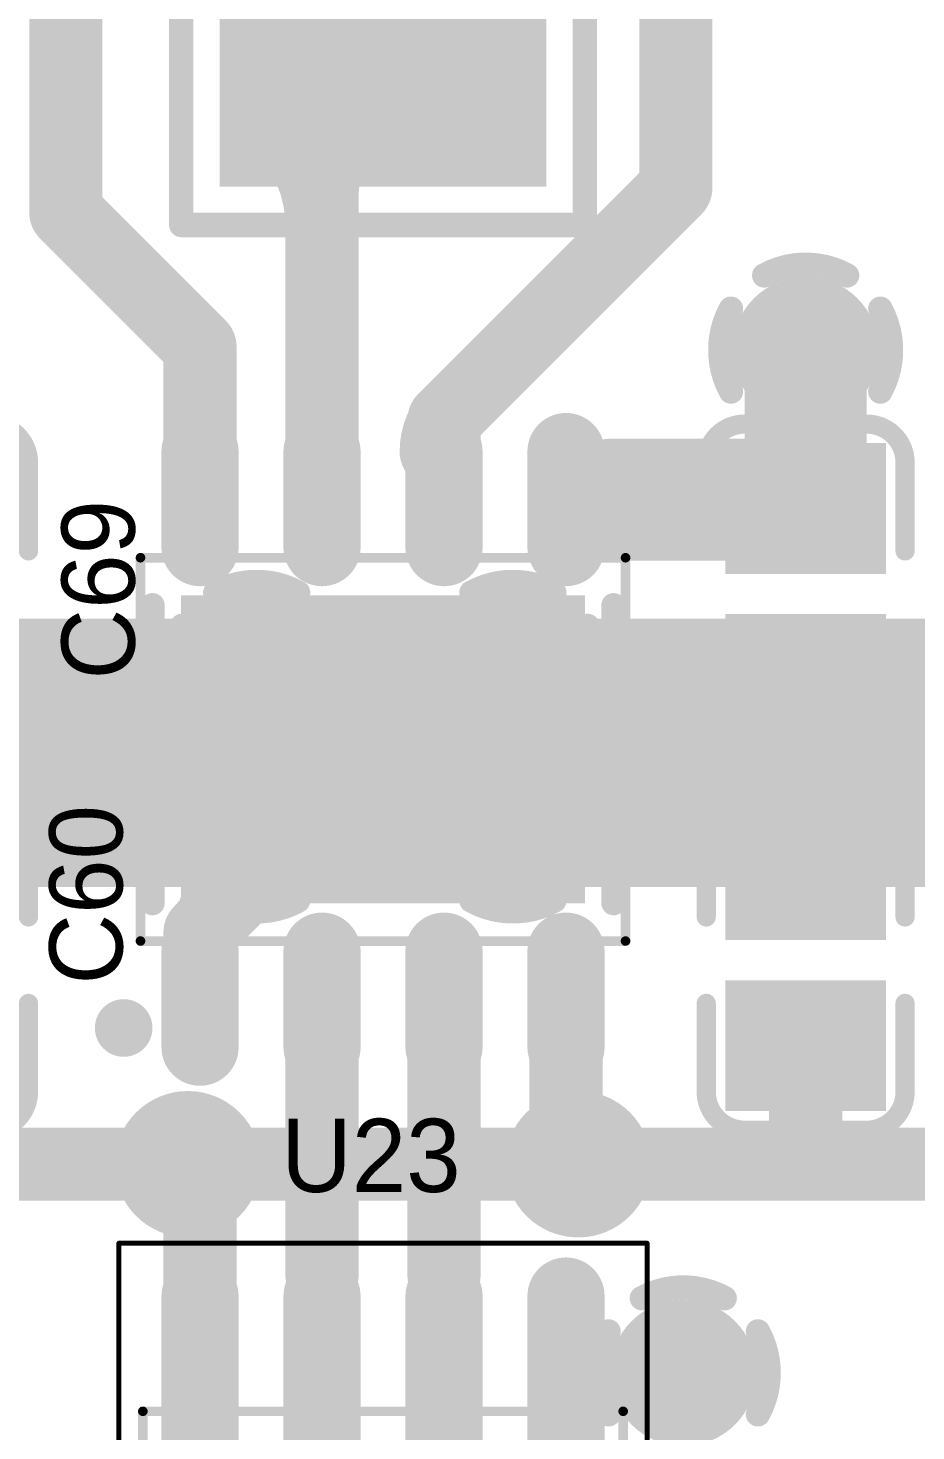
# Model space of a CAD drawing. Header units: millimetres. Extents: x 3.32 to 12.49, y 5.66 to 10.73.
# Drawn here: x 10.698 to 11.062, y 8.681 to 9.256 of the extents above; entities that cross this region are included whole.
import ezdxf

# ---------------------------------------------------------------- set-up
doc = ezdxf.new("R2010")
doc.units = ezdxf.units.MM
doc.header["$MEASUREMENT"] = 0
for name, color, linetype in [('BottomLayer', 5, 'Continuous'), ('InternalPlane1', 76, 'Continuous'), ('InternalPlane2', 16, 'Continuous'), ('Mechanical13', 56, 'Continuous'), ('Mechanical15', 56, 'Continuous'), ('MultiLayer', 9, 'Continuous'), ('TopLayer', 1, 'Continuous'), ('TopOverlay', 2, 'Continuous'), ('TopPaste', 8, 'Continuous'), ('TopSolder', 216, 'Continuous'), ('ViaHoleLayer', 16, 'Continuous')]:
    doc.layers.add(name, color=color, linetype=linetype)

# ---------------------------------------------------------------- blocks, each defined once
blk = doc.blocks.new('0805_C_274')
at = {"layer": 'TopLayer'}
for points in [[(-0.05787, -0.02894), (-0.0122, -0.02894), (-0.05787, 0.02894), (-0.0122, 0.02894)], [(0.0122, -0.02894), (0.05787, -0.02894), (0.0122, 0.02894), (0.05787, 0.02894)]]:
    blk.add_solid(points, dxfattribs=at)
at = {"layer": 'TopOverlay', "const_width": 0.00787}
for points in [[(-0.06969, 0.025, -0.414214), (-0.05394, 0.04075)], [(0.05394, 0.04075, -0.414213), (0.06969, 0.025)], [(-0.05394, -0.04075, -0.414213), (-0.06969, -0.025)], [(0.06968, -0.025, -0.414214), (0.05394, -0.04075)]]:
    blk.add_lwpolyline(points, format="xyb", dxfattribs=at)
for points in [[(-0.01772, 0.04075), (-0.05394, 0.04075)], [(0.05394, 0.04075), (0.01772, 0.04075)], [(-0.06969, -0.025), (-0.06969, 0.025)], [(0.06968, -0.025), (0.06968, 0.025)], [(-0.01772, -0.04075), (-0.05394, -0.04075)], [(0.05394, -0.04075), (0.01772, -0.04075)]]:
    blk.add_lwpolyline(points, dxfattribs=at)
at = {"layer": 'TopOverlay', "const_width": 0.00394}
for points in [[(-0.05591, 0.04075, 1), (-0.05197, 0.04075, 1)], [(-0.05591, 0.04075, 1), (-0.05197, 0.04075, 1)], [(-0.01969, 0.04075, 1), (-0.01575, 0.04075, 1)], [(0.01575, 0.04075, 1), (0.01969, 0.04075, 1)], [(0.05197, 0.04075, 1), (0.05591, 0.04075, 1)], [(0.05197, 0.04075, 1), (0.05591, 0.04075, 1)], [(-0.07165, 0.025, 1), (-0.06772, 0.025, 1)], [(-0.07165, 0.025, 1), (-0.06772, 0.025, 1)], [(0.06772, 0.025, 1), (0.07165, 0.025, 1)], [(0.06772, 0.025, 1), (0.07165, 0.025, 1)], [(-0.07165, -0.025, 1), (-0.06772, -0.025, 1)], [(-0.07165, -0.025, 1), (-0.06772, -0.025, 1)], [(0.06772, -0.025, 1), (0.07165, -0.025, 1)], [(0.06772, -0.025, 1), (0.07165, -0.025, 1)], [(-0.05591, -0.04075, 1), (-0.05197, -0.04075, 1)], [(-0.05591, -0.04075, 1), (-0.05197, -0.04075, 1)], [(-0.01969, -0.04075, 1), (-0.01575, -0.04075, 1)], [(0.01575, -0.04075, 1), (0.01969, -0.04075, 1)], [(0.05197, -0.04075, 1), (0.05591, -0.04075, 1)], [(0.05197, -0.04075, 1), (0.05591, -0.04075, 1)]]:
    blk.add_lwpolyline(points, format="xyb", close=True, dxfattribs=at)
at = {"layer": 'TopPaste'}
for points in [[(-0.05787, -0.02894), (-0.0122, -0.02894), (-0.05787, 0.02894), (-0.0122, 0.02894)], [(0.0122, -0.02894), (0.05787, -0.02894), (0.0122, 0.02894), (0.05787, 0.02894)]]:
    blk.add_solid(points, dxfattribs=at)
at = {"layer": 'TopSolder'}
for points in [[(-0.06187, -0.03294), (-0.0082, -0.03294), (-0.06187, 0.03294), (-0.0082, 0.03294)], [(0.0082, -0.03294), (0.06187, -0.03294), (0.0082, 0.03294), (0.06187, 0.03294)]]:
    blk.add_solid(points, dxfattribs=at)
blk = doc.blocks.new('0805_C_275')
at = {"layer": 'TopLayer'}
for points in [[(-0.05787, -0.02894), (-0.0122, -0.02894), (-0.05787, 0.02894), (-0.0122, 0.02894)], [(0.0122, -0.02894), (0.05787, -0.02894), (0.0122, 0.02894), (0.05787, 0.02894)]]:
    blk.add_solid(points, dxfattribs=at)
at = {"layer": 'TopOverlay', "const_width": 0.00787}
for points in [[(-0.06969, 0.025, -0.414214), (-0.05394, 0.04075)], [(0.05394, 0.04075, -0.414213), (0.06969, 0.025)], [(-0.05394, -0.04075, -0.414213), (-0.06969, -0.025)], [(0.06968, -0.025, -0.414214), (0.05394, -0.04075)]]:
    blk.add_lwpolyline(points, format="xyb", dxfattribs=at)
for points in [[(-0.01772, 0.04075), (-0.05394, 0.04075)], [(0.05394, 0.04075), (0.01772, 0.04075)], [(-0.06969, -0.025), (-0.06969, 0.025)], [(0.06968, -0.025), (0.06968, 0.025)], [(-0.01772, -0.04075), (-0.05394, -0.04075)], [(0.05394, -0.04075), (0.01772, -0.04075)]]:
    blk.add_lwpolyline(points, dxfattribs=at)
at = {"layer": 'TopOverlay', "const_width": 0.00394}
for points in [[(-0.05591, 0.04075, 1), (-0.05197, 0.04075, 1)], [(-0.05591, 0.04075, 1), (-0.05197, 0.04075, 1)], [(-0.01969, 0.04075, 1), (-0.01575, 0.04075, 1)], [(0.01575, 0.04075, 1), (0.01969, 0.04075, 1)], [(0.05197, 0.04075, 1), (0.05591, 0.04075, 1)], [(0.05197, 0.04075, 1), (0.05591, 0.04075, 1)], [(-0.07165, 0.025, 1), (-0.06772, 0.025, 1)], [(-0.07165, 0.025, 1), (-0.06772, 0.025, 1)], [(0.06772, 0.025, 1), (0.07165, 0.025, 1)], [(0.06772, 0.025, 1), (0.07165, 0.025, 1)], [(-0.07165, -0.025, 1), (-0.06772, -0.025, 1)], [(-0.07165, -0.025, 1), (-0.06772, -0.025, 1)], [(0.06772, -0.025, 1), (0.07165, -0.025, 1)], [(0.06772, -0.025, 1), (0.07165, -0.025, 1)], [(-0.05591, -0.04075, 1), (-0.05197, -0.04075, 1)], [(-0.05591, -0.04075, 1), (-0.05197, -0.04075, 1)], [(-0.01969, -0.04075, 1), (-0.01575, -0.04075, 1)], [(0.01575, -0.04075, 1), (0.01969, -0.04075, 1)], [(0.05197, -0.04075, 1), (0.05591, -0.04075, 1)], [(0.05197, -0.04075, 1), (0.05591, -0.04075, 1)]]:
    blk.add_lwpolyline(points, format="xyb", close=True, dxfattribs=at)
at = {"layer": 'TopPaste'}
for points in [[(-0.05787, -0.02894), (-0.0122, -0.02894), (-0.05787, 0.02894), (-0.0122, 0.02894)], [(0.0122, -0.02894), (0.05787, -0.02894), (0.0122, 0.02894), (0.05787, 0.02894)]]:
    blk.add_solid(points, dxfattribs=at)
at = {"layer": 'TopSolder'}
for points in [[(-0.06187, -0.03294), (-0.0082, -0.03294), (-0.06187, 0.03294), (-0.0082, 0.03294)], [(0.0082, -0.03294), (0.06187, -0.03294), (0.0082, 0.03294), (0.06187, 0.03294)]]:
    blk.add_solid(points, dxfattribs=at)
blk = doc.blocks.new('0805_C_283')
at = {"layer": 'TopLayer'}
for points in [[(-0.05787, -0.02894), (-0.0122, -0.02894), (-0.05787, 0.02894), (-0.0122, 0.02894)], [(0.0122, -0.02894), (0.05787, -0.02894), (0.0122, 0.02894), (0.05787, 0.02894)]]:
    blk.add_solid(points, dxfattribs=at)
at = {"layer": 'TopOverlay', "const_width": 0.00787}
for points in [[(-0.06969, 0.025, -0.414214), (-0.05394, 0.04075)], [(0.05394, 0.04075, -0.414213), (0.06969, 0.025)], [(-0.05394, -0.04075, -0.414213), (-0.06969, -0.025)], [(0.06968, -0.025, -0.414214), (0.05394, -0.04075)]]:
    blk.add_lwpolyline(points, format="xyb", dxfattribs=at)
for points in [[(-0.05394, 0.04075), (-0.01772, 0.04075)], [(0.01772, 0.04075), (0.05394, 0.04075)], [(-0.06969, 0.025), (-0.06969, -0.025)], [(0.06968, 0.025), (0.06968, -0.025)], [(-0.05394, -0.04075), (-0.01772, -0.04075)], [(0.01772, -0.04075), (0.05394, -0.04075)]]:
    blk.add_lwpolyline(points, dxfattribs=at)
at = {"layer": 'TopOverlay', "const_width": 0.00394}
for points in [[(-0.05591, 0.04075, 1), (-0.05197, 0.04075, 1)], [(-0.05591, 0.04075, 1), (-0.05197, 0.04075, 1)], [(-0.01969, 0.04075, 1), (-0.01575, 0.04075, 1)], [(0.01575, 0.04075, 1), (0.01969, 0.04075, 1)], [(0.05197, 0.04075, 1), (0.05591, 0.04075, 1)], [(0.05197, 0.04075, 1), (0.05591, 0.04075, 1)], [(-0.07165, 0.025, 1), (-0.06772, 0.025, 1)], [(-0.07165, 0.025, 1), (-0.06772, 0.025, 1)], [(0.06772, 0.025, 1), (0.07165, 0.025, 1)], [(0.06772, 0.025, 1), (0.07165, 0.025, 1)], [(-0.07165, -0.025, 1), (-0.06772, -0.025, 1)], [(-0.07165, -0.025, 1), (-0.06772, -0.025, 1)], [(0.06772, -0.025, 1), (0.07165, -0.025, 1)], [(0.06772, -0.025, 1), (0.07165, -0.025, 1)], [(-0.05591, -0.04075, 1), (-0.05197, -0.04075, 1)], [(-0.05591, -0.04075, 1), (-0.05197, -0.04075, 1)], [(-0.01969, -0.04075, 1), (-0.01575, -0.04075, 1)], [(0.01575, -0.04075, 1), (0.01969, -0.04075, 1)], [(0.05197, -0.04075, 1), (0.05591, -0.04075, 1)], [(0.05197, -0.04075, 1), (0.05591, -0.04075, 1)]]:
    blk.add_lwpolyline(points, format="xyb", close=True, dxfattribs=at)
at = {"layer": 'TopPaste'}
for points in [[(-0.05787, -0.02894), (-0.0122, -0.02894), (-0.05787, 0.02894), (-0.0122, 0.02894)], [(0.0122, -0.02894), (0.05787, -0.02894), (0.0122, 0.02894), (0.05787, 0.02894)]]:
    blk.add_solid(points, dxfattribs=at)
at = {"layer": 'TopSolder'}
for points in [[(-0.06187, -0.03294), (-0.0082, -0.03294), (-0.06187, 0.03294), (-0.0082, 0.03294)], [(0.0082, -0.03294), (0.06187, -0.03294), (0.0082, 0.03294), (0.06187, 0.03294)]]:
    blk.add_solid(points, dxfattribs=at)
blk = doc.blocks.new('0805_C_284')
at = {"layer": 'TopLayer'}
for points in [[(-0.05787, -0.02894), (-0.0122, -0.02894), (-0.05787, 0.02894), (-0.0122, 0.02894)], [(0.0122, -0.02894), (0.05787, -0.02894), (0.0122, 0.02894), (0.05787, 0.02894)]]:
    blk.add_solid(points, dxfattribs=at)
at = {"layer": 'TopOverlay', "const_width": 0.00787}
for points in [[(-0.06969, 0.025, -0.414214), (-0.05394, 0.04075)], [(0.05394, 0.04075, -0.414213), (0.06969, 0.025)], [(-0.05394, -0.04075, -0.414213), (-0.06969, -0.025)], [(0.06968, -0.025, -0.414214), (0.05394, -0.04075)]]:
    blk.add_lwpolyline(points, format="xyb", dxfattribs=at)
for points in [[(-0.05394, 0.04075), (-0.01772, 0.04075)], [(0.01772, 0.04075), (0.05394, 0.04075)], [(-0.06969, 0.025), (-0.06969, -0.025)], [(0.06968, 0.025), (0.06968, -0.025)], [(-0.05394, -0.04075), (-0.01772, -0.04075)], [(0.01772, -0.04075), (0.05394, -0.04075)]]:
    blk.add_lwpolyline(points, dxfattribs=at)
at = {"layer": 'TopOverlay', "const_width": 0.00394}
for points in [[(-0.05591, 0.04075, 1), (-0.05197, 0.04075, 1)], [(-0.05591, 0.04075, 1), (-0.05197, 0.04075, 1)], [(-0.01969, 0.04075, 1), (-0.01575, 0.04075, 1)], [(0.01575, 0.04075, 1), (0.01969, 0.04075, 1)], [(0.05197, 0.04075, 1), (0.05591, 0.04075, 1)], [(0.05197, 0.04075, 1), (0.05591, 0.04075, 1)], [(-0.07165, 0.025, 1), (-0.06772, 0.025, 1)], [(-0.07165, 0.025, 1), (-0.06772, 0.025, 1)], [(0.06772, 0.025, 1), (0.07165, 0.025, 1)], [(0.06772, 0.025, 1), (0.07165, 0.025, 1)], [(-0.07165, -0.025, 1), (-0.06772, -0.025, 1)], [(-0.07165, -0.025, 1), (-0.06772, -0.025, 1)], [(0.06772, -0.025, 1), (0.07165, -0.025, 1)], [(0.06772, -0.025, 1), (0.07165, -0.025, 1)], [(-0.05591, -0.04075, 1), (-0.05197, -0.04075, 1)], [(-0.05591, -0.04075, 1), (-0.05197, -0.04075, 1)], [(-0.01969, -0.04075, 1), (-0.01575, -0.04075, 1)], [(0.01575, -0.04075, 1), (0.01969, -0.04075, 1)], [(0.05197, -0.04075, 1), (0.05591, -0.04075, 1)], [(0.05197, -0.04075, 1), (0.05591, -0.04075, 1)]]:
    blk.add_lwpolyline(points, format="xyb", close=True, dxfattribs=at)
at = {"layer": 'TopPaste'}
for points in [[(-0.05787, -0.02894), (-0.0122, -0.02894), (-0.05787, 0.02894), (-0.0122, 0.02894)], [(0.0122, -0.02894), (0.05787, -0.02894), (0.0122, 0.02894), (0.05787, 0.02894)]]:
    blk.add_solid(points, dxfattribs=at)
at = {"layer": 'TopSolder'}
for points in [[(-0.06187, -0.03294), (-0.0082, -0.03294), (-0.06187, 0.03294), (-0.0082, 0.03294)], [(0.0082, -0.03294), (0.06187, -0.03294), (0.0082, 0.03294), (0.06187, 0.03294)]]:
    blk.add_solid(points, dxfattribs=at)
blk = doc.blocks.new('R2512_348')
at = {"layer": 'TopLayer'}
for points in [[(-0.035433, -0.062992), (0.035433, -0.062992), (-0.035433, 0.062992), (0.035433, 0.062992)], [(0.212598, -0.062992), (0.283464, -0.062992), (0.212598, 0.062992), (0.283464, 0.062992)]]:
    blk.add_solid(points, dxfattribs=at)
at = {"layer": 'TopOverlay', "const_width": 0.01}
for points in [[(-0.055118, 0.082677), (-0.055118, -0.082677)], [(-0.055118, 0.082677), (0.029528, 0.082677)], [(0.216535, 0.082677), (0.30315, 0.082677)], [(0.30315, 0.082677), (0.30315, -0.082677)], [(-0.055118, -0.082677), (0.029528, -0.082677)], [(0.218504, -0.082677), (0.30315, -0.082677)]]:
    blk.add_lwpolyline(points, dxfattribs=at)
at = {"layer": 'TopOverlay', "const_width": 0.005}
for points in [[(-0.057618, 0.082677, 1), (-0.052618, 0.082677, 1)], [(-0.057618, 0.082677, 1), (-0.052618, 0.082677, 1)], [(0.027028, 0.082677, 1), (0.032028, 0.082677, 1)], [(0.214035, 0.082677, 1), (0.219035, 0.082677, 1)], [(0.30065, 0.082677, 1), (0.30565, 0.082677, 1)], [(0.30065, 0.082677, 1), (0.30565, 0.082677, 1)], [(-0.057618, -0.082677, 1), (-0.052618, -0.082677, 1)], [(-0.057618, -0.082677, 1), (-0.052618, -0.082677, 1)], [(0.027028, -0.082677, 1), (0.032028, -0.082677, 1)], [(0.216004, -0.082677, 1), (0.221004, -0.082677, 1)], [(0.30065, -0.082677, 1), (0.30565, -0.082677, 1)], [(0.30065, -0.082677, 1), (0.30565, -0.082677, 1)]]:
    blk.add_lwpolyline(points, format="xyb", close=True, dxfattribs=at)
at = {"layer": 'TopPaste'}
for points in [[(-0.035433, -0.062992), (0.035433, -0.062992), (-0.035433, 0.062992), (0.035433, 0.062992)], [(0.212598, -0.062992), (0.283464, -0.062992), (0.212598, 0.062992), (0.283464, 0.062992)]]:
    blk.add_solid(points, dxfattribs=at)
at = {"layer": 'TopSolder'}
for points in [[(-0.039433, -0.066992), (0.039433, -0.066992), (-0.039433, 0.066992), (0.039433, 0.066992)], [(0.208598, -0.066992), (0.287464, -0.066992), (0.208598, 0.066992), (0.287464, 0.066992)]]:
    blk.add_solid(points, dxfattribs=at)
blk = doc.blocks.new('LC_SOIC_8_EP_150____363')
at = {"layer": 'Mechanical13', "const_width": 0.00394}
for points in [[(-0.09941, 0.07854), (0.09941, 0.07854)], [(-0.09941, -0.07854), (-0.09941, 0.07854)], [(0.09941, -0.07854), (0.09941, 0.07854)], [(-0.09941, -0.07854), (0.09941, -0.07854)]]:
    blk.add_lwpolyline(points, dxfattribs=at)
at = {"layer": 'Mechanical13', "const_width": 0.00197}
for points in [[(-0.10039, 0.07854, 1), (-0.09843, 0.07854, 1)], [(-0.10039, 0.07854, 1), (-0.09843, 0.07854, 1)], [(0.09843, 0.07854, 1), (0.10039, 0.07854, 1)], [(0.09843, 0.07854, 1), (0.10039, 0.07854, 1)], [(-0.10039, -0.07854, 1), (-0.09843, -0.07854, 1)], [(-0.10039, -0.07854, 1), (-0.09843, -0.07854, 1)], [(0.09843, -0.07854, 1), (0.10039, -0.07854, 1)], [(0.09843, -0.07854, 1), (0.10039, -0.07854, 1)]]:
    blk.add_lwpolyline(points, format="xyb", close=True, dxfattribs=at)
at = {"layer": 'TopLayer', "const_width": 0.02362}
for points in [[(-0.075, 0.08268), (-0.075, 0.12205)], [(-0.025, 0.08268), (-0.025, 0.12205)], [(0.025, 0.08268), (0.025, 0.12205)], [(0.075, 0.08268), (0.075, 0.12205)], [(-0.075, -0.12205), (-0.075, -0.08268)], [(-0.025, -0.12205), (-0.025, -0.08268)], [(0.025, -0.12205), (0.025, -0.08268)], [(0.075, -0.12205), (0.075, -0.08268)]]:
    blk.add_lwpolyline(points, dxfattribs=at)
at = {"layer": 'TopLayer', "const_width": 0.01181}
for points in [[(-0.08091, 0.12205, 1), (-0.06909, 0.12205, 1)], [(-0.03091, 0.12205, 1), (-0.01909, 0.12205, 1)], [(0.01909, 0.12205, 1), (0.03091, 0.12205, 1)], [(0.06909, 0.12205, 1), (0.08091, 0.12205, 1)], [(-0.08091, 0.08268, 1), (-0.06909, 0.08268, 1)], [(-0.03091, 0.08268, 1), (-0.01909, 0.08268, 1)], [(0.01909, 0.08268, 1), (0.03091, 0.08268, 1)], [(0.06909, 0.08268, 1), (0.08091, 0.08268, 1)], [(-0.08091, -0.08268, 1), (-0.06909, -0.08268, 1)], [(-0.03091, -0.08268, 1), (-0.01909, -0.08268, 1)], [(0.01909, -0.08268, 1), (0.03091, -0.08268, 1)], [(0.06909, -0.08268, 1), (0.08091, -0.08268, 1)], [(-0.08091, -0.12205, 1), (-0.06909, -0.12205, 1)], [(-0.03091, -0.12205, 1), (-0.01909, -0.12205, 1)], [(0.01909, -0.12205, 1), (0.03091, -0.12205, 1)], [(0.06909, -0.12205, 1), (0.08091, -0.12205, 1)]]:
    blk.add_lwpolyline(points, format="xyb", close=True, dxfattribs=at)
at = {"layer": 'TopLayer'}
blk.add_solid([(0.07874, 0.05906), (-0.07874, 0.05906), (0.07874, -0.05906), (-0.07874, -0.05906)], dxfattribs=at)
at = {"layer": 'TopOverlay', "const_width": 0.01}
for points in [[(-0.09449, -0.06299), (-0.09449, 0.05906)], [(0.09449, -0.06299), (0.09449, 0.05906)]]:
    blk.add_lwpolyline(points, dxfattribs=at)
at = {"layer": 'TopOverlay'}
for points, const_width in [([(-0.09699, 0.05906, 1), (-0.09199, 0.05906, 1)], 0.005), ([(0.09199, 0.05906, 1), (0.09699, 0.05906, 1)], 0.005), ([(-0.09699, -0.06299, 1), (-0.09199, -0.06299, 1)], 0.005), ([(0.09199, -0.06299, 1), (0.09699, -0.06299, 1)], 0.005), ([(-0.10039, -0.11417, 1), (-0.1122, -0.11417, 1)], 0.01181), ([(-0.11516, -0.11417, 1), (-0.10925, -0.11417, 1)], 0.00591), ([(-0.10335, -0.11417, 1), (-0.09744, -0.11417, 1)], 0.00591)]:
    blk.add_lwpolyline(points, format="xyb", close=True, dxfattribs=dict(at, const_width=const_width))
at = {"layer": 'TopPaste', "const_width": 0.02362}
for points in [[(-0.075, 0.08268), (-0.075, 0.12205)], [(-0.025, 0.08268), (-0.025, 0.12205)], [(0.025, 0.08268), (0.025, 0.12205)], [(0.075, 0.08268), (0.075, 0.12205)], [(-0.075, -0.12205), (-0.075, -0.08268)], [(-0.025, -0.12205), (-0.025, -0.08268)], [(0.025, -0.12205), (0.025, -0.08268)], [(0.075, -0.12205), (0.075, -0.08268)]]:
    blk.add_lwpolyline(points, dxfattribs=at)
at = {"layer": 'TopPaste', "const_width": 0.01181}
for points in [[(-0.08091, 0.12205, 1), (-0.06909, 0.12205, 1)], [(-0.03091, 0.12205, 1), (-0.01909, 0.12205, 1)], [(0.01909, 0.12205, 1), (0.03091, 0.12205, 1)], [(0.06909, 0.12205, 1), (0.08091, 0.12205, 1)], [(-0.08091, 0.08268, 1), (-0.06909, 0.08268, 1)], [(-0.03091, 0.08268, 1), (-0.01909, 0.08268, 1)], [(0.01909, 0.08268, 1), (0.03091, 0.08268, 1)], [(0.06909, 0.08268, 1), (0.08091, 0.08268, 1)], [(-0.08091, -0.08268, 1), (-0.06909, -0.08268, 1)], [(-0.03091, -0.08268, 1), (-0.01909, -0.08268, 1)], [(0.01909, -0.08268, 1), (0.03091, -0.08268, 1)], [(0.06909, -0.08268, 1), (0.08091, -0.08268, 1)], [(-0.08091, -0.12205, 1), (-0.06909, -0.12205, 1)], [(-0.03091, -0.12205, 1), (-0.01909, -0.12205, 1)], [(0.01909, -0.12205, 1), (0.03091, -0.12205, 1)], [(0.06909, -0.12205, 1), (0.08091, -0.12205, 1)]]:
    blk.add_lwpolyline(points, format="xyb", close=True, dxfattribs=at)
at = {"layer": 'TopPaste'}
blk.add_solid([(0.07874, 0.05906), (-0.07874, 0.05906), (0.07874, -0.05906), (-0.07874, -0.05906)], dxfattribs=at)
at = {"layer": 'TopSolder', "const_width": 0.03162}
for points in [[(-0.075, 0.08268), (-0.075, 0.12205)], [(-0.025, 0.08268), (-0.025, 0.12205)], [(0.025, 0.08268), (0.025, 0.12205)], [(0.075, 0.08268), (0.075, 0.12205)], [(-0.075, -0.12205), (-0.075, -0.08268)], [(-0.025, -0.12205), (-0.025, -0.08268)], [(0.025, -0.12205), (0.025, -0.08268)], [(0.075, -0.12205), (0.075, -0.08268)]]:
    blk.add_lwpolyline(points, dxfattribs=at)
at = {"layer": 'TopSolder', "const_width": 0.01581}
for points in [[(-0.08291, 0.12205, 1), (-0.06709, 0.12205, 1)], [(-0.03291, 0.12205, 1), (-0.01709, 0.12205, 1)], [(0.01709, 0.12205, 1), (0.03291, 0.12205, 1)], [(0.06709, 0.12205, 1), (0.08291, 0.12205, 1)], [(-0.08291, 0.08268, 1), (-0.06709, 0.08268, 1)], [(-0.03291, 0.08268, 1), (-0.01709, 0.08268, 1)], [(0.01709, 0.08268, 1), (0.03291, 0.08268, 1)], [(0.06709, 0.08268, 1), (0.08291, 0.08268, 1)], [(-0.08291, -0.08268, 1), (-0.06709, -0.08268, 1)], [(-0.03291, -0.08268, 1), (-0.01709, -0.08268, 1)], [(0.01709, -0.08268, 1), (0.03291, -0.08268, 1)], [(0.06709, -0.08268, 1), (0.08291, -0.08268, 1)], [(-0.08291, -0.12205, 1), (-0.06709, -0.12205, 1)], [(-0.03291, -0.12205, 1), (-0.01709, -0.12205, 1)], [(0.01709, -0.12205, 1), (0.03291, -0.12205, 1)], [(0.06709, -0.12205, 1), (0.08291, -0.12205, 1)]]:
    blk.add_lwpolyline(points, format="xyb", close=True, dxfattribs=at)
at = {"layer": 'TopSolder'}
blk.add_solid([(0.08274, 0.06306), (-0.08274, 0.06306), (0.08274, -0.06305), (-0.08274, -0.06305)], dxfattribs=at)
blk = doc.blocks.new('ADI_R_8_N_364')
at = {"layer": 'Mechanical13', "const_width": 0.00394}
for points in [[(-0.07874, 0.09843), (0.07874, 0.09843)], [(-0.07874, 0.09843), (-0.07874, -0.09843)], [(0.07874, 0.09843), (0.07874, -0.09843)], [(-0.07874, -0.09843), (0.07874, -0.09843)]]:
    blk.add_lwpolyline(points, dxfattribs=at)
at = {"layer": 'Mechanical13'}
for points, const_width in [([(-0.07972, 0.09843, 1), (-0.07776, 0.09843, 1)], 0.00197), ([(-0.07972, 0.09843, 1), (-0.07776, 0.09843, 1)], 0.00197), ([(0.07776, 0.09843, 1), (0.07972, 0.09843, 1)], 0.00197), ([(0.07776, 0.09843, 1), (0.07972, 0.09843, 1)], 0.00197), ([(-0.02362, 0.06299, 1), (-0.06299, 0.06299, 1)], 0.00394), ([(-0.06398, 0.06299, 1), (-0.06201, 0.06299, 1)], 0.00197), ([(-0.02461, 0.06299, 1), (-0.02264, 0.06299, 1)], 0.00197), ([(-0.07972, -0.09843, 1), (-0.07776, -0.09843, 1)], 0.00197), ([(-0.07972, -0.09843, 1), (-0.07776, -0.09843, 1)], 0.00197), ([(0.07776, -0.09843, 1), (0.07972, -0.09843, 1)], 0.00197), ([(0.07776, -0.09843, 1), (0.07972, -0.09843, 1)], 0.00197)]:
    blk.add_lwpolyline(points, format="xyb", close=True, dxfattribs=dict(at, const_width=const_width))
at = {"layer": 'Mechanical15'}
for points, const_width in [([(-0.14764, 0.10827), (0.14764, 0.10827)], 0.00197), ([(-0.14764, 0.10827), (-0.14764, -0.10827)], 0.00197), ([(0.14764, 0.10827), (0.14764, -0.10827)], 0.00197), ([(0, 0.01969), (0, -0.01969)], 0.00394), ([(-0.01969, 0), (0.01969, 0)], 0.00394), ([(-0.14764, -0.10827), (0.14764, -0.10827)], 0.00197)]:
    blk.add_lwpolyline(points, dxfattribs=dict(at, const_width=const_width))
for points, const_width in [([(-0.14813, 0.10827, 1), (-0.14715, 0.10827, 1)], 0.000984), ([(-0.14813, 0.10827, 1), (-0.14715, 0.10827, 1)], 0.000984), ([(0.14715, 0.10827, 1), (0.14813, 0.10827, 1)], 0.000984), ([(0.14715, 0.10827, 1), (0.14813, 0.10827, 1)], 0.000984), ([(-0.00098, 0.01969, 1), (0.00098, 0.01969, 1)], 0.00197), ([(-0.02067, 0, 1), (-0.0187, 0, 1)], 0.00197), ([(0.0187, 0, 1), (0.02067, 0, 1)], 0.00197), ([(-0.00098, -0.01969, 1), (0.00098, -0.01969, 1)], 0.00197), ([(-0.14813, -0.10827, 1), (-0.14715, -0.10827, 1)], 0.000984), ([(-0.14813, -0.10827, 1), (-0.14715, -0.10827, 1)], 0.000984), ([(0.14715, -0.10827, 1), (0.14813, -0.10827, 1)], 0.000984), ([(0.14715, -0.10827, 1), (0.14813, -0.10827, 1)], 0.000984)]:
    blk.add_lwpolyline(points, format="xyb", close=True, dxfattribs=dict(at, const_width=const_width))
at = {"layer": 'TopLayer', "const_width": 0.02362}
for points in [[(-0.12598, 0.075), (-0.06299, 0.075)], [(0.06299, 0.075), (0.12598, 0.075)], [(-0.12598, 0.025), (-0.06299, 0.025)], [(0.06299, 0.025), (0.12598, 0.025)], [(-0.12598, -0.025), (-0.06299, -0.025)], [(0.06299, -0.025), (0.12598, -0.025)], [(-0.12598, -0.075), (-0.06299, -0.075)], [(0.06299, -0.075), (0.12598, -0.075)]]:
    blk.add_lwpolyline(points, dxfattribs=at)
at = {"layer": 'TopLayer', "const_width": 0.01181}
for points in [[(-0.13189, 0.075, 1), (-0.12008, 0.075, 1)], [(-0.0689, 0.075, 1), (-0.05709, 0.075, 1)], [(0.05709, 0.075, 1), (0.0689, 0.075, 1)], [(0.12008, 0.075, 1), (0.13189, 0.075, 1)], [(-0.13189, 0.025, 1), (-0.12008, 0.025, 1)], [(-0.0689, 0.025, 1), (-0.05709, 0.025, 1)], [(0.05709, 0.025, 1), (0.0689, 0.025, 1)], [(0.12008, 0.025, 1), (0.13189, 0.025, 1)], [(-0.13189, -0.025, 1), (-0.12008, -0.025, 1)], [(-0.0689, -0.025, 1), (-0.05709, -0.025, 1)], [(0.05709, -0.025, 1), (0.0689, -0.025, 1)], [(0.12008, -0.025, 1), (0.13189, -0.025, 1)], [(-0.13189, -0.075, 1), (-0.12008, -0.075, 1)], [(-0.0689, -0.075, 1), (-0.05709, -0.075, 1)], [(0.05709, -0.075, 1), (0.0689, -0.075, 1)], [(0.12008, -0.075, 1), (0.13189, -0.075, 1)]]:
    blk.add_lwpolyline(points, format="xyb", close=True, dxfattribs=at)
at = {"layer": 'TopOverlay'}
for points, const_width in [([(-0.08957, 0.10846, 1), (-0.09941, 0.10846, 1)], 0.00984), ([(-0.10187, 0.10846, 1), (-0.09695, 0.10846, 1)], 0.00492), ([(-0.09203, 0.10846, 1), (-0.08711, 0.10846, 1)], 0.00492), ([(-0.0374, 0.09843, 1), (-0.03346, 0.09843, 1)], 0.00394), ([(-0.0374, 0.09843, 1), (-0.03346, 0.09843, 1)], 0.00394), ([(0.03346, 0.09843, 1), (0.0374, 0.09843, 1)], 0.00394), ([(0.03346, 0.09843, 1), (0.0374, 0.09843, 1)], 0.00394), ([(-0.0374, -0.09843, 1), (-0.03346, -0.09843, 1)], 0.00394), ([(-0.0374, -0.09843, 1), (-0.03346, -0.09843, 1)], 0.00394), ([(0.03346, -0.09843, 1), (0.0374, -0.09843, 1)], 0.00394), ([(0.03346, -0.09843, 1), (0.0374, -0.09843, 1)], 0.00394)]:
    blk.add_lwpolyline(points, format="xyb", close=True, dxfattribs=dict(at, const_width=const_width))
at = {"layer": 'TopOverlay', "const_width": 0.00787}
for points in [[(-0.03543, 0.09843), (0.03543, 0.09843)], [(-0.03543, 0.09843), (-0.03543, -0.09843)], [(0.03543, 0.09843), (0.03543, -0.09843)], [(-0.03543, -0.09843), (0.03543, -0.09843)]]:
    blk.add_lwpolyline(points, dxfattribs=at)
at = {"layer": 'TopPaste', "const_width": 0.02362}
for points in [[(-0.12598, 0.075), (-0.06299, 0.075)], [(0.06299, 0.075), (0.12598, 0.075)], [(-0.12598, 0.025), (-0.06299, 0.025)], [(0.06299, 0.025), (0.12598, 0.025)], [(-0.12598, -0.025), (-0.06299, -0.025)], [(0.06299, -0.025), (0.12598, -0.025)], [(-0.12598, -0.075), (-0.06299, -0.075)], [(0.06299, -0.075), (0.12598, -0.075)]]:
    blk.add_lwpolyline(points, dxfattribs=at)
at = {"layer": 'TopPaste', "const_width": 0.01181}
for points in [[(-0.13189, 0.075, 1), (-0.12008, 0.075, 1)], [(-0.0689, 0.075, 1), (-0.05709, 0.075, 1)], [(0.05709, 0.075, 1), (0.0689, 0.075, 1)], [(0.12008, 0.075, 1), (0.13189, 0.075, 1)], [(-0.13189, 0.025, 1), (-0.12008, 0.025, 1)], [(-0.0689, 0.025, 1), (-0.05709, 0.025, 1)], [(0.05709, 0.025, 1), (0.0689, 0.025, 1)], [(0.12008, 0.025, 1), (0.13189, 0.025, 1)], [(-0.13189, -0.025, 1), (-0.12008, -0.025, 1)], [(-0.0689, -0.025, 1), (-0.05709, -0.025, 1)], [(0.05709, -0.025, 1), (0.0689, -0.025, 1)], [(0.12008, -0.025, 1), (0.13189, -0.025, 1)], [(-0.13189, -0.075, 1), (-0.12008, -0.075, 1)], [(-0.0689, -0.075, 1), (-0.05709, -0.075, 1)], [(0.05709, -0.075, 1), (0.0689, -0.075, 1)], [(0.12008, -0.075, 1), (0.13189, -0.075, 1)]]:
    blk.add_lwpolyline(points, format="xyb", close=True, dxfattribs=at)
at = {"layer": 'TopSolder', "const_width": 0.03162}
for points in [[(-0.12598, 0.075), (-0.06299, 0.075)], [(0.06299, 0.075), (0.12598, 0.075)], [(-0.12598, 0.025), (-0.06299, 0.025)], [(0.06299, 0.025), (0.12598, 0.025)], [(-0.12598, -0.025), (-0.06299, -0.025)], [(0.06299, -0.025), (0.12598, -0.025)], [(-0.12598, -0.075), (-0.06299, -0.075)], [(0.06299, -0.075), (0.12598, -0.075)]]:
    blk.add_lwpolyline(points, dxfattribs=at)
at = {"layer": 'TopSolder', "const_width": 0.01581}
for points in [[(-0.13389, 0.075, 1), (-0.11808, 0.075, 1)], [(-0.0709, 0.075, 1), (-0.05509, 0.075, 1)], [(0.05509, 0.075, 1), (0.0709, 0.075, 1)], [(0.11808, 0.075, 1), (0.13389, 0.075, 1)], [(-0.13389, 0.025, 1), (-0.11808, 0.025, 1)], [(-0.0709, 0.025, 1), (-0.05509, 0.025, 1)], [(0.05509, 0.025, 1), (0.0709, 0.025, 1)], [(0.11808, 0.025, 1), (0.13389, 0.025, 1)], [(-0.13389, -0.025, 1), (-0.11808, -0.025, 1)], [(-0.0709, -0.025, 1), (-0.05509, -0.025, 1)], [(0.05509, -0.025, 1), (0.0709, -0.025, 1)], [(0.11808, -0.025, 1), (0.13389, -0.025, 1)], [(-0.13389, -0.075, 1), (-0.11808, -0.075, 1)], [(-0.0709, -0.075, 1), (-0.05509, -0.075, 1)], [(0.05509, -0.075, 1), (0.0709, -0.075, 1)], [(0.11808, -0.075, 1), (0.13389, -0.075, 1)]]:
    blk.add_lwpolyline(points, format="xyb", close=True, dxfattribs=at)

msp = doc.modelspace()

# ---------------------------------------------------------------- linework, layer by layer
at = {"layer": 'BottomLayer'}
for points, const_width in [([(11.00701, 9.12366, 1), (11.02701, 9.12366, 1)], 0.02), ([(10.78201, 8.99366, 1), (10.80201, 8.99366, 1)], 0.02), ([(10.88701, 8.99366, 1), (10.90701, 8.99366, 1)], 0.02), ([(10.78201, 8.92866, 1), (10.80201, 8.92866, 1)], 0.02), ([(10.88701, 8.92866, 1), (10.90701, 8.92866, 1)], 0.02), ([(10.75378, 8.79004, 1), (10.77378, 8.79004, 1)], 0.02), ([(10.91378, 8.79004, 1), (10.93378, 8.79004, 1)], 0.02), ([(10.75628, 8.79004, 1), (10.77128, 8.79004, 1)], 0.015), ([(10.91628, 8.79004, 1), (10.93128, 8.79004, 1)], 0.015), ([(10.95685, 8.70453, 1), (10.97685, 8.70453, 1)], 0.02)]:
    msp.add_lwpolyline(points, format="xyb", close=True, dxfattribs=dict(at, const_width=const_width))
at = {"layer": 'BottomLayer', "const_width": 0.03}
msp.add_lwpolyline([(10.76378, 8.79004), (10.92378, 8.79004)], dxfattribs=at)
at = {"layer": 'InternalPlane1'}
for points, const_width in [([(11.00201, 9.12366, 1), (11.03201, 9.12366, 1)], 0.03), ([(10.77254, 9.02427, 1), (10.77754, 9.02427, 1)], 0.005), ([(10.80648, 9.02427, 1), (10.81148, 9.02427, 1)], 0.005), ([(10.87754, 9.02427, 1), (10.88254, 9.02427, 1)], 0.005), ([(10.91148, 9.02427, 1), (10.91648, 9.02427, 1)], 0.005), ([(10.7589, 9.01063, 1), (10.7639, 9.01063, 1)], 0.005), ([(10.82012, 9.01063, 1), (10.82512, 9.01063, 1)], 0.005), ([(10.8639, 9.01063, 1), (10.8689, 9.01063, 1)], 0.005), ([(10.92512, 9.01063, 1), (10.93012, 9.01063, 1)], 0.005), ([(10.7589, 8.97669, 1), (10.7639, 8.97669, 1)], 0.005), ([(10.82012, 8.97669, 1), (10.82512, 8.97669, 1)], 0.005), ([(10.8639, 8.97669, 1), (10.8689, 8.97669, 1)], 0.005), ([(10.92512, 8.97669, 1), (10.93012, 8.97669, 1)], 0.005), ([(10.77254, 8.96305, 1), (10.77754, 8.96305, 1)], 0.005), ([(10.77254, 8.95927, 1), (10.77754, 8.95927, 1)], 0.005), ([(10.80648, 8.96305, 1), (10.81148, 8.96305, 1)], 0.005), ([(10.80648, 8.95927, 1), (10.81148, 8.95927, 1)], 0.005), ([(10.87754, 8.96305, 1), (10.88254, 8.96305, 1)], 0.005), ([(10.87754, 8.95927, 1), (10.88254, 8.95927, 1)], 0.005), ([(10.91148, 8.96305, 1), (10.91648, 8.96305, 1)], 0.005), ([(10.91148, 8.95927, 1), (10.91648, 8.95927, 1)], 0.005), ([(10.7589, 8.94563, 1), (10.7639, 8.94563, 1)], 0.005), ([(10.82012, 8.94563, 1), (10.82512, 8.94563, 1)], 0.005), ([(10.8639, 8.94563, 1), (10.8689, 8.94563, 1)], 0.005), ([(10.92512, 8.94563, 1), (10.93012, 8.94563, 1)], 0.005), ([(10.7589, 8.91169, 1), (10.7639, 8.91169, 1)], 0.005), ([(10.82012, 8.91169, 1), (10.82512, 8.91169, 1)], 0.005), ([(10.8639, 8.91169, 1), (10.8689, 8.91169, 1)], 0.005), ([(10.92512, 8.91169, 1), (10.93012, 8.91169, 1)], 0.005), ([(10.77254, 8.89805, 1), (10.77754, 8.89805, 1)], 0.005), ([(10.80648, 8.89805, 1), (10.81148, 8.89805, 1)], 0.005), ([(10.87754, 8.89805, 1), (10.88254, 8.89805, 1)], 0.005), ([(10.91148, 8.89805, 1), (10.91648, 8.89805, 1)], 0.005), ([(10.74878, 8.79004, 1), (10.77878, 8.79004, 1)], 0.03), ([(10.90878, 8.79004, 1), (10.93878, 8.79004, 1)], 0.03), ([(10.94738, 8.73514, 1), (10.95238, 8.73514, 1)], 0.005), ([(10.98132, 8.73514, 1), (10.98632, 8.73514, 1)], 0.005), ([(10.93374, 8.7215, 1), (10.93874, 8.7215, 1)], 0.005), ([(10.99496, 8.7215, 1), (10.99996, 8.7215, 1)], 0.005), ([(10.93374, 8.68756, 1), (10.93874, 8.68756, 1)], 0.005), ([(10.99496, 8.68756, 1), (10.99996, 8.68756, 1)], 0.005)]:
    msp.add_lwpolyline(points, format="xyb", close=True, dxfattribs=dict(at, const_width=const_width))
at = {"layer": 'InternalPlane1', "const_width": 0.01}
for points in [[(10.77504, 9.02427, -0.258618), (10.80898, 9.02427)], [(10.88004, 9.02427, -0.258618), (10.91398, 9.02427)], [(10.7614, 8.97669, -0.258618), (10.7614, 9.01063)], [(10.82262, 9.01063, -0.258618), (10.82262, 8.97669)], [(10.8664, 8.97669, -0.258618), (10.8664, 9.01063)], [(10.92762, 9.01063, -0.258618), (10.92762, 8.97669)], [(10.77504, 8.95927, -0.258618), (10.80898, 8.95927)], [(10.88004, 8.95927, -0.258618), (10.91398, 8.95927)], [(10.80898, 8.96305, -0.258618), (10.77504, 8.96305)], [(10.91398, 8.96305, -0.258618), (10.88004, 8.96305)], [(10.7614, 8.91169, -0.258618), (10.7614, 8.94563)], [(10.82262, 8.94563, -0.258618), (10.82262, 8.91169)], [(10.8664, 8.91169, -0.258618), (10.8664, 8.94563)], [(10.92762, 8.94563, -0.258618), (10.92762, 8.91169)], [(10.80898, 8.89805, -0.258618), (10.77504, 8.89805)], [(10.91398, 8.89805, -0.258618), (10.88004, 8.89805)], [(10.94988, 8.73514, -0.258618), (10.98382, 8.73514)], [(10.93624, 8.68756, -0.258618), (10.93624, 8.7215)], [(10.99746, 8.7215, -0.258618), (10.99746, 8.68756)]]:
    msp.add_lwpolyline(points, format="xyb", dxfattribs=at)
at = {"layer": 'InternalPlane2', "const_width": 0.01}
for points in [[(11.00004, 9.15427, -0.258618), (11.03398, 9.15427)], [(10.9864, 9.10669, -0.258618), (10.9864, 9.14063)], [(11.04762, 9.14063, -0.258618), (11.04762, 9.10669)], [(11.03398, 9.09305, -0.258618), (11.00004, 9.09305)]]:
    msp.add_lwpolyline(points, format="xyb", dxfattribs=at)
at = {"layer": 'InternalPlane2'}
for points, const_width in [([(10.99754, 9.15427, 1), (11.00254, 9.15427, 1)], 0.005), ([(11.03148, 9.15427, 1), (11.03648, 9.15427, 1)], 0.005), ([(10.9839, 9.14063, 1), (10.9889, 9.14063, 1)], 0.005), ([(11.04512, 9.14063, 1), (11.05012, 9.14063, 1)], 0.005), ([(10.9839, 9.10669, 1), (10.9889, 9.10669, 1)], 0.005), ([(11.04512, 9.10669, 1), (11.05012, 9.10669, 1)], 0.005), ([(10.99754, 9.09305, 1), (11.00254, 9.09305, 1)], 0.005), ([(11.03148, 9.09305, 1), (11.03648, 9.09305, 1)], 0.005), ([(10.77701, 8.99366, 1), (10.80701, 8.99366, 1)], 0.03), ([(10.88201, 8.99366, 1), (10.91201, 8.99366, 1)], 0.03), ([(10.77701, 8.92866, 1), (10.80701, 8.92866, 1)], 0.03), ([(10.88201, 8.92866, 1), (10.91201, 8.92866, 1)], 0.03), ([(10.74878, 8.79004, 1), (10.77878, 8.79004, 1)], 0.03), ([(10.90878, 8.79004, 1), (10.93878, 8.79004, 1)], 0.03), ([(10.95185, 8.70453, 1), (10.98185, 8.70453, 1)], 0.03)]:
    msp.add_lwpolyline(points, format="xyb", close=True, dxfattribs=dict(at, const_width=const_width))
at = {"layer": 'MultiLayer', "const_width": 0.02}
for points in [[(11.00701, 9.12366, 1), (11.02701, 9.12366, 1)], [(10.78201, 8.99366, 1), (10.80201, 8.99366, 1)], [(10.88701, 8.99366, 1), (10.90701, 8.99366, 1)], [(10.78201, 8.92866, 1), (10.80201, 8.92866, 1)], [(10.88701, 8.92866, 1), (10.90701, 8.92866, 1)], [(10.75378, 8.79004, 1), (10.77378, 8.79004, 1)], [(10.91378, 8.79004, 1), (10.93378, 8.79004, 1)], [(10.95685, 8.70453, 1), (10.97685, 8.70453, 1)]]:
    msp.add_lwpolyline(points, format="xyb", close=True, dxfattribs=at)
at = {"layer": 'TopLayer'}
for points, const_width in [([(10.96378, 9.19004), (10.96378, 9.68268)], 0.03), ([(10.71378, 9.18004), (10.71378, 9.54543)], 0.03), ([(10.81878, 9.20504), (10.84378, 9.23004)], 0.03), ([(10.81878, 9.0624), (10.81878, 9.20504)], 0.03), ([(10.86878, 9.09504), (10.96378, 9.19004)], 0.03), ([(10.71378, 9.18004), (10.76878, 9.12504)], 0.03), ([(11.01701, 9.0587), (11.01701, 9.12366)], 0.05), ([(10.76878, 9.0624), (10.76878, 9.12504)], 0.03), ([(10.86878, 9.0624), (10.86878, 9.09504)], 0.03), ([(10.93772, 9.0624), (11.00402, 9.0624)], 0.05), ([(10.91878, 9.0624), (10.93772, 9.0624)], 0.02), ([(11.01772, 8.96004), (11.01772, 8.97862)], 0.03), ([(10.65378, 8.96004), (10.84378, 8.96004)], 0.03), ([(10.76878, 8.88504), (10.84378, 8.96004)], 0.03), ([(10.84378, 8.96004), (11.01772, 8.96004)], 0.03), ([(11.01772, 8.8987), (11.01772, 8.96004)], 0.03), ([(11.01772, 8.96004), (11.18772, 8.96004)], 0.03), ([(10.76878, 8.85768), (10.76878, 8.88504)], 0.03), ([(10.81878, 8.74453), (10.81878, 8.85768)], 0.03), ([(10.86878, 8.74453), (10.86878, 8.85768)], 0.03), ([(10.91878, 8.79504), (10.91878, 8.85768)], 0.03), ([(11.01701, 8.79681), (11.01701, 8.83862)], 0.03), ([(10.91878, 8.79504), (10.92378, 8.79004)], 0.03), ([(11.01701, 8.79681), (11.02378, 8.79004)], 0.03), ([(10.65772, 8.79004), (10.76378, 8.79004)], 0.03), ([(10.76378, 8.79004), (10.76878, 8.78504)], 0.03), ([(10.92378, 8.79004), (11.02378, 8.79004)], 0.03), ([(11.02378, 8.79004), (11.12378, 8.79004)], 0.03), ([(10.76878, 8.70453), (10.76878, 8.78504)], 0.03), ([(10.91878, 8.70453), (10.96685, 8.70453)], 0.03)]:
    msp.add_lwpolyline(points, dxfattribs=dict(at, const_width=const_width))
for points, const_width in [([(10.83628, 9.23004, 1), (10.85128, 9.23004, 1)], 0.015), ([(10.79427, 9.21559, 1), (10.80927, 9.21559, 1)], 0.015), ([(10.82317, 9.21559, 1), (10.83817, 9.21559, 1)], 0.015), ([(10.81128, 9.20504, 1), (10.82628, 9.20504, 1)], 0.015), ([(10.81128, 9.20504, 1), (10.82628, 9.20504, 1)], 0.015), ([(10.95628, 9.19004, 1), (10.97128, 9.19004, 1)], 0.015), ([(10.95628, 9.19004, 1), (10.97128, 9.19004, 1)], 0.015), ([(10.81128, 9.18689, 1), (10.82628, 9.18689, 1)], 0.015), ([(10.70628, 9.18004, 1), (10.72128, 9.18004, 1)], 0.015), ([(10.70628, 9.18004, 1), (10.72128, 9.18004, 1)], 0.015), ([(10.81128, 9.17453, 1), (10.82628, 9.17453, 1)], 0.015), ([(11.00451, 9.12366, 1), (11.02951, 9.12366, 1)], 0.025), ([(11.00701, 9.12366, 1), (11.02701, 9.12366, 1)], 0.02), ([(10.76128, 9.12504, 1), (10.77628, 9.12504, 1)], 0.015), ([(10.76128, 9.12504, 1), (10.77628, 9.12504, 1)], 0.015), ([(10.86499, 9.09875, 1), (10.87999, 9.09875, 1)], 0.015), ([(10.86128, 9.09504, 1), (10.87628, 9.09504, 1)], 0.015), ([(10.86128, 9.09504, 1), (10.87628, 9.09504, 1)], 0.015), ([(10.85809, 9.08209, 1), (10.87309, 9.08209, 1)], 0.015), ([(10.92522, 9.0624, 1), (10.95022, 9.0624, 1)], 0.025), ([(10.99152, 9.0624, 1), (11.01652, 9.0624, 1)], 0.025), ([(11.00451, 9.0587, 1), (11.02951, 9.0587, 1)], 0.025), ([(10.76128, 9.0624, 1), (10.77628, 9.0624, 1)], 0.015), ([(10.81128, 9.0624, 1), (10.82628, 9.0624, 1)], 0.015), ([(10.86128, 9.0624, 1), (10.87628, 9.0624, 1)], 0.015), ([(10.91378, 9.0624, 1), (10.92378, 9.0624, 1)], 0.01), ([(10.93272, 9.0624, 1), (10.94272, 9.0624, 1)], 0.01), ([(10.78201, 8.99366, 1), (10.80201, 8.99366, 1)], 0.02), ([(10.78097, 8.9972, 1), (10.79597, 8.9972, 1)], 0.015), ([(10.7893, 8.99509, 1), (10.8043, 8.99509, 1)], 0.015), ([(10.88701, 8.99366, 1), (10.90701, 8.99366, 1)], 0.02), ([(10.88475, 8.99521, 1), (10.89975, 8.99521, 1)], 0.015), ([(10.89304, 8.9972, 1), (10.90804, 8.9972, 1)], 0.015), ([(10.89434, 8.99496, 1), (10.90934, 8.99496, 1)], 0.015), ([(10.99787, 8.99416, 1), (11.01287, 8.99416, 1)], 0.015), ([(11.02115, 8.99416, 1), (11.03615, 8.99416, 1)], 0.015), ([(10.78544, 8.99119, 1), (10.80044, 8.99119, 1)], 0.015), ([(10.88712, 8.99119, 1), (10.90212, 8.99119, 1)], 0.015), ([(10.90527, 8.98071, 1), (10.92027, 8.98071, 1)], 0.015), ([(11.01022, 8.97862, 1), (11.02522, 8.97862, 1)], 0.015), ([(10.99994, 8.97295, 1), (11.01494, 8.97295, 1)], 0.015), ([(11.01908, 8.97295, 1), (11.03408, 8.97295, 1)], 0.015), ([(10.69127, 8.96004, 1), (10.70627, 8.96004, 1)], 0.015), ([(10.69668, 8.96004, 1), (10.71168, 8.96004, 1)], 0.015), ([(10.71024, 8.96004, 1), (10.72524, 8.96004, 1)], 0.015), ([(10.71024, 8.96004, 1), (10.72524, 8.96004, 1)], 0.015), ([(10.74424, 8.96004, 1), (10.75924, 8.96004, 1)], 0.015), ([(10.83628, 8.96004, 1), (10.85128, 8.96004, 1)], 0.015), ([(10.83628, 8.96004, 1), (10.85128, 8.96004, 1)], 0.015), ([(10.83628, 8.96004, 1), (10.85128, 8.96004, 1)], 0.015), ([(10.83628, 8.96004, 1), (10.85128, 8.96004, 1)], 0.015), ([(10.83628, 8.96004, 1), (10.85128, 8.96004, 1)], 0.015), ([(10.83628, 8.96004, 1), (10.85128, 8.96004, 1)], 0.015), ([(10.83628, 8.96004, 1), (10.85128, 8.96004, 1)], 0.015), ([(10.91549, 8.96004, 1), (10.93049, 8.96004, 1)], 0.015), ([(10.96232, 8.96004, 1), (10.97732, 8.96004, 1)], 0.015), ([(10.96232, 8.96004, 1), (10.97732, 8.96004, 1)], 0.015), ([(10.97733, 8.96004, 1), (10.99233, 8.96004, 1)], 0.015), ([(10.98275, 8.96004, 1), (10.99775, 8.96004, 1)], 0.015), ([(10.98791, 8.96004, 1), (11.00291, 8.96004, 1)], 0.015), ([(11.01022, 8.96004, 1), (11.02522, 8.96004, 1)], 0.015), ([(11.01022, 8.96004, 1), (11.02522, 8.96004, 1)], 0.015), ([(11.01022, 8.96004, 1), (11.02522, 8.96004, 1)], 0.015), ([(11.01022, 8.96004, 1), (11.02522, 8.96004, 1)], 0.015), ([(11.0311, 8.96004, 1), (11.0461, 8.96004, 1)], 0.015), ([(11.05127, 8.96004, 1), (11.06627, 8.96004, 1)], 0.015), ([(11.05668, 8.96004, 1), (11.07168, 8.96004, 1)], 0.015), ([(10.82786, 8.95162, 1), (10.84286, 8.95162, 1)], 0.015), ([(10.77503, 8.94544, 1), (10.79003, 8.94544, 1)], 0.015), ([(10.78201, 8.92866, 1), (10.80201, 8.92866, 1)], 0.02), ([(10.78451, 8.93366, 1), (10.79951, 8.93366, 1)], 0.015), ([(10.88701, 8.92866, 1), (10.90701, 8.92866, 1)], 0.02), ([(10.77951, 8.92866, 1), (10.79451, 8.92866, 1)], 0.015), ([(10.77971, 8.92724, 1), (10.79471, 8.92724, 1)], 0.015), ([(10.78097, 8.92513, 1), (10.79597, 8.92513, 1)], 0.015), ([(10.78544, 8.92889, 1), (10.80044, 8.92889, 1)], 0.015), ([(10.78921, 8.92697, 1), (10.80421, 8.92697, 1)], 0.015), ([(10.88485, 8.92685, 1), (10.89985, 8.92685, 1)], 0.015), ([(10.88712, 8.92889, 1), (10.90212, 8.92889, 1)], 0.015), ([(10.89304, 8.92513, 1), (10.90804, 8.92513, 1)], 0.015), ([(10.81659, 8.91598, 1), (10.83159, 8.91598, 1)], 0.015), ([(10.77499, 8.89875, 1), (10.78999, 8.89875, 1)], 0.015), ([(11.01022, 8.8987, 1), (11.02522, 8.8987, 1)], 0.015), ([(10.76726, 8.89379, 1), (10.78226, 8.89379, 1)], 0.015), ([(10.76128, 8.88504, 1), (10.77628, 8.88504, 1)], 0.015), ([(10.76128, 8.88504, 1), (10.77628, 8.88504, 1)], 0.015), ([(10.76128, 8.88504, 1), (10.77628, 8.88504, 1)], 0.015), ([(10.76155, 8.88531, 1), (10.77655, 8.88531, 1)], 0.015), ([(10.76128, 8.85768, 1), (10.77628, 8.85768, 1)], 0.015), ([(10.81128, 8.85768, 1), (10.82628, 8.85768, 1)], 0.015), ([(10.86128, 8.85768, 1), (10.87628, 8.85768, 1)], 0.015), ([(10.91128, 8.85768, 1), (10.92628, 8.85768, 1)], 0.015), ([(11.00951, 8.83862, 1), (11.02451, 8.83862, 1)], 0.015), ([(10.91128, 8.81418, 1), (10.92628, 8.81418, 1)], 0.015), ([(10.75378, 8.79004, 1), (10.77378, 8.79004, 1)], 0.02), ([(10.91128, 8.79504, 1), (10.92628, 8.79504, 1)], 0.015), ([(10.91128, 8.79504, 1), (10.92628, 8.79504, 1)], 0.015), ([(10.91378, 8.79004, 1), (10.93378, 8.79004, 1)], 0.02), ([(10.91982, 8.79357, 1), (10.93482, 8.79357, 1)], 0.015), ([(11.00951, 8.79681, 1), (11.02451, 8.79681, 1)], 0.015), ([(11.00951, 8.79681, 1), (11.02451, 8.79681, 1)], 0.015), ([(10.75628, 8.79004, 1), (10.77128, 8.79004, 1)], 0.015), ([(10.75628, 8.79004, 1), (10.77128, 8.79004, 1)], 0.015), ([(10.91628, 8.79004, 1), (10.93128, 8.79004, 1)], 0.015), ([(10.91628, 8.79004, 1), (10.93128, 8.79004, 1)], 0.015), ([(11.01628, 8.79004, 1), (11.03128, 8.79004, 1)], 0.015), ([(11.01628, 8.79004, 1), (11.03128, 8.79004, 1)], 0.015), ([(11.01628, 8.79004, 1), (11.03128, 8.79004, 1)], 0.015), ([(10.75274, 8.7865, 1), (10.76774, 8.7865, 1)], 0.015), ([(10.76128, 8.78504, 1), (10.77628, 8.78504, 1)], 0.015), ([(10.76128, 8.78504, 1), (10.77628, 8.78504, 1)], 0.015), ([(10.76128, 8.7659, 1), (10.77628, 8.7659, 1)], 0.015), ([(10.81128, 8.74453, 1), (10.82628, 8.74453, 1)], 0.015), ([(10.86128, 8.74453, 1), (10.87628, 8.74453, 1)], 0.015), ([(10.95685, 8.70453, 1), (10.97685, 8.70453, 1)], 0.02), ([(10.76128, 8.70453, 1), (10.77628, 8.70453, 1)], 0.015), ([(10.91128, 8.70453, 1), (10.92628, 8.70453, 1)], 0.015), ([(10.95935, 8.70453, 1), (10.97435, 8.70453, 1)], 0.015)]:
    msp.add_lwpolyline(points, format="xyb", close=True, dxfattribs=dict(at, const_width=const_width))
at = {"layer": 'TopLayer', "const_width": 0.03}
for points in [[(10.80177, 9.21559, -0.198912), (10.81878, 9.17453)], [(10.81878, 9.18689, -0.198912), (10.83067, 9.21559)], [(10.86559, 9.08209, -0.198912), (10.87249, 9.09875)], [(10.75174, 8.96004, -0.198912), (10.66936, 8.99416)], [(10.78847, 8.9972, -0.198912), (10.69877, 8.96004)], [(10.84378, 8.96004, -0.331919), (10.7968, 8.99509)], [(10.89225, 8.99521, -0.324582), (10.84378, 8.96004)], [(10.99025, 8.96004, -0.198912), (10.90054, 8.9972)], [(10.91277, 8.98071, -0.198912), (10.90184, 8.99496)], [(11.00537, 8.99416, -0.198912), (10.92299, 8.96004)], [(11.11103, 8.96004, -0.198912), (11.02865, 8.99416)], [(11.14847, 8.9972, -0.198912), (11.05877, 8.96004)], [(10.79294, 8.99119, -0.198912), (10.71774, 8.96004)], [(10.96982, 8.96004, -0.198912), (10.89462, 8.99119)], [(11.02658, 8.97295, -0.198912), (10.99541, 8.96004)], [(11.0386, 8.96004, -0.198912), (11.00744, 8.97295)], [(10.70418, 8.96004, -0.198912), (10.78847, 8.92513)], [(10.71774, 8.96004, -0.198912), (10.79294, 8.92889)], [(10.79671, 8.92697, -0.31621), (10.84378, 8.96004)], [(10.84378, 8.96004, -0.309083), (10.89235, 8.92685)], [(10.89462, 8.92889, -0.198912), (10.96982, 8.96004)], [(10.90054, 8.92513, -0.198912), (10.98483, 8.96004)], [(11.06418, 8.96004, -0.198912), (11.14847, 8.92513)], [(10.83536, 8.95162, -0.198912), (10.79201, 8.93366)], [(10.78253, 8.94544, -0.288418), (10.76878, 8.88504)], [(10.78701, 8.92866, -0.198912), (10.76905, 8.88531)], [(10.78721, 8.92724, -0.333616), (10.77476, 8.89379)], [(10.78249, 8.89875, -0.198912), (10.82409, 8.91598)], [(10.92732, 8.79357, -0.198912), (10.91878, 8.81418)], [(10.76024, 8.7865, -0.198912), (10.76878, 8.7659)]]:
    msp.add_lwpolyline(points, format="xyb", dxfattribs=at)
at = {"layer": 'TopLayer'}
msp.add_solid([(9.82201, 8.90366), (11.39201, 8.90366), (9.82201, 9.01366), (11.39201, 9.01366)], dxfattribs=at)
at = {"layer": 'ViaHoleLayer', "const_width": 0.01}
for points in [[(11.01201, 9.12366, 1), (11.02201, 9.12366, 1)], [(10.78701, 8.99366, 1), (10.79701, 8.99366, 1)], [(10.89201, 8.99366, 1), (10.90201, 8.99366, 1)], [(10.78701, 8.92866, 1), (10.79701, 8.92866, 1)], [(10.89201, 8.92866, 1), (10.90201, 8.92866, 1)], [(10.75878, 8.79004, 1), (10.76878, 8.79004, 1)], [(10.91878, 8.79004, 1), (10.92878, 8.79004, 1)], [(10.96185, 8.70453, 1), (10.97185, 8.70453, 1)]]:
    msp.add_lwpolyline(points, format="xyb", close=True, dxfattribs=at)

# ---------------------------------------------------------------- block references
for name, p, rotation in [('R2512_348', (10.84378, 9.23004), 90), ('0805_C_283', (10.65772, 9.02366), 90), ('0805_C_284', (11.01701, 9.02366), 90), ('0805_C_274', (10.65772, 8.87366), 270), ('0805_C_275', (11.01701, 8.87366), 270), ('ADI_R_8_N_364', (10.84378, 8.61004), 90)]:
    msp.add_blockref(name, p, dxfattribs=dict(rotation=rotation))
msp.add_blockref('LC_SOIC_8_EP_150____363', (10.84378, 8.96004))

# ---------------------------------------------------------------- texts
at = {"layer": 'TopOverlay'}
for s, p in [('C69', (10.74201, 8.98866)), ('C60', (10.73701, 8.86366))]:
    msp.add_text(s, height=0.03, rotation=90, dxfattribs=at).set_placement(p)
msp.add_text('U23', height=0.03, dxfattribs=at).set_placement((10.80201, 8.77866))

doc.saveas('drawing.dxf')
